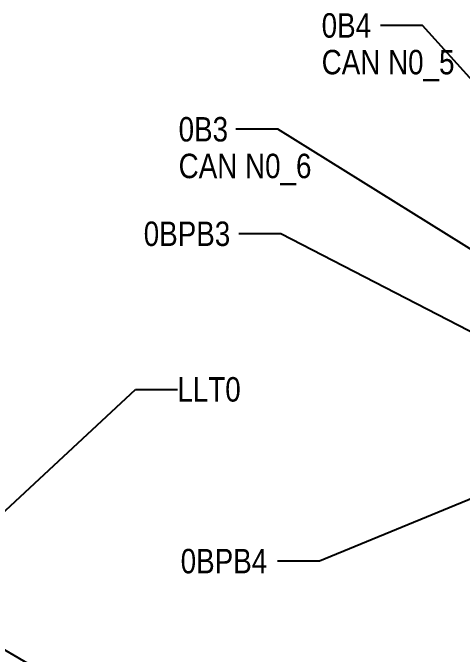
# Model space of a CAD drawing. Header units: millimetres. Extents: x 0 to 841, y 0 to 594.
# Drawn here: x 356.7 to 421, y 258.6 to 350.4 of the extents above; entities that cross this region are included whole.
import ezdxf

# ---------------------------------------------------------------- set-up
doc = ezdxf.new("R2010")
doc.units = ezdxf.units.MM
doc.header["$LTSCALE"] = 46.255
doc.layers.get('0').update_dxf_attribs({"linetype": 'CONTINUOUS'})
doc.layers.add('NOTE', color=7, linetype='CONTINUOUS')
doc.styles.get("Standard").update_dxf_attribs({"font": 'txt', "width": 0.85})
doc.styles.add('TEXTSTYLE_2', font='txt', dxfattribs={"width": 0.85})
doc.dimstyles.get("Standard").update_dxf_attribs({"dimtxt": 3.5, "dimasz": 3.5, "dimexe": 1.5, "dimexo": 1, "dimtad": 1, "dimtxsty": 'STANDARD', "dimblk": '_FILLED', "dimblk1": '_FILLED', "dimblk2": '_FILLED', "dimcen": 0.09, "dimadec": 0, "dimazin": 0, "dimtol": 1, "dimtp": 0.01, "dimtm": 0.01, "dimtfac": 1, "dimtofl": 0, "dimtmove": 0, "dimatfit": 3, "dimldrblk": '_FILLED', "dimfxl": 1, "dimtolj": 1, "dimarcsym": 0})

# ---------------------------------------------------------------- blocks, each defined once
blk = doc.blocks.new('_FILLED')
at = {"color": 0, "linetype": 'BYBLOCK'}
blk.add_solid([(0, 0), (-1, 0.214), (-1, -0.214)], dxfattribs=at)

msp = doc.modelspace()

# ---------------------------------------------------------------- texts
at = {"layer": 'NOTE', "color": 2, "linetype": 'CONTINUOUS', "char_height": 3.5, "attachment_point": 1, "line_spacing_factor": 0.9, "style": 'TEXTSTYLE_2'}
for s, insert, width in [('0B4\\PCAN N0_5\\P ', (400.907, 350.371), 33.46875), ('0B3\\PCAN N0_6', (380.43, 335.511), 33.46875), ('0BPB3', (375.434, 320.553), 20.45312), ('LLT0', (380.25, 298.287), 16.54844), ('0BPB4', (380.725, 273.71), 20.825)]:
    msp.add_mtext(s, dxfattribs=dict(at, insert=insert, width=width))

# ---------------------------------------------------------------- leaders
at = {"layer": 'NOTE', "color": 2, "linetype": 'CONTINUOUS'}
for points in [[(458.203, 301.035), (415.336, 348.621), (409.336, 348.621)], [(450.096, 299.296), (394.611, 333.761), (388.611, 333.761)], [(440.668, 295.243), (395.069, 318.803), (389.069, 318.803)], [(335.891, 260.877), (374.25, 296.537), (380.25, 296.537)], [(436.572, 286.772), (400.608, 271.96), (394.608, 271.96)], [(348.733, 263.221), (380.306, 244.889), (386.306, 244.889)]]:
    msp.add_leader(points, dimstyle='STANDARD', override={"dimtad": 0, "dimldrblk": 'DOT'}, dxfattribs=at)

doc.saveas('drawing.dxf')
